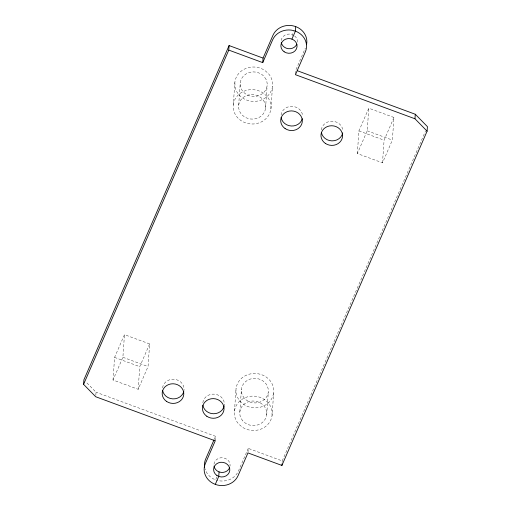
<?xml version="1.0" encoding="UTF-8"?>
<svg xmlns="http://www.w3.org/2000/svg" width="511" height="511" viewBox="0 0 511 511"><rect width="100%" height="100%" fill="white"/><g stroke="black" fill="none" stroke-linecap="round" stroke-linejoin="round"><path stroke-width="0.38" stroke-dasharray="2.56 1.92" d="M95.825 395.239L96.036 392.224L86.104 382.087M113.014 380.018L114.592 357.387L124.473 334.648L149.634 343.929L148.049 366.559L138.174 389.299L113.014 380.018L122.889 357.278L124.473 334.648M138.174 389.299L139.759 366.668L149.634 343.929M233.31 104.666A18.933 17.182 4 0 1 263.344 93.13L266.902 96.285A18.933 17.182 4 0 1 259.677 122.672A18.933 17.182 4 0 1 233.399 109.156L233.31 104.666L234.888 82.035A18.933 17.182 4 0 1 264.928 70.499L268.486 73.654A18.933 17.182 4 0 1 261.255 100.041A18.933 17.182 4 0 1 234.983 86.525L234.888 82.035M215.233 440.84L215.553 436.311L96.036 392.224M238.682 105.279L240.259 82.654M234.479 411.138L236.063 388.507M239.851 411.757L241.435 389.127M265.541 108.364L267.125 85.733M270.913 108.977L272.497 86.346M247.995 452.152L248.257 448.377L282.225 460.909L282.123 462.417M292.145 36.077L292.254 34.569L293.512 31.676M266.71 414.836L268.294 392.205M295.505 73.935L295.767 70.16L305.335 48.13M272.082 415.449L271.993 410.965A18.933 17.182 4 0 0 245.714 397.443A18.933 17.182 4 0 0 238.484 423.83L242.042 426.992A18.933 17.182 4 0 0 272.082 415.449L273.666 392.818L273.57 388.334A18.933 17.182 4 0 0 247.298 374.818A18.933 17.182 4 0 0 240.068 401.199L243.626 404.361A18.933 17.182 4 0 0 273.666 392.818M357.342 153.556L358.92 130.925L368.801 108.185L393.962 117.466L392.378 140.097L382.503 162.837L357.342 153.556L367.217 130.816L368.801 108.185M382.503 162.837L384.087 140.206L393.962 117.466M214.313 439.153L215.553 436.311M216.862 476.974L215.61 479.867A17.578 15.956 4 0 1 204.949 468.619M248.257 448.377L238.382 471.116A17.578 15.956 4 0 1 216.319 480.116M282.225 460.909L425.51 131.033M367.217 130.816L392.378 140.097M358.92 130.925L384.087 140.206M122.889 357.278L148.049 366.559M114.592 357.387L139.759 366.668M213.968 464.16A8.112 7.365 4 0 1 222.937 457.773A8.112 7.365 4 0 1 230.084 466.006M281.229 40.465A8.112 7.365 4 0 1 292.254 34.569M294.655 35.93A8.112 7.365 4 0 1 297.345 42.311M162.562 387.836A10.814 9.818 4 0 1 174.519 379.322A10.814 9.818 4 0 1 184.049 390.302M202.816 402.687A10.814 9.818 4 0 1 214.773 394.173A10.814 9.818 4 0 1 224.31 405.153M321.342 129.813A10.814 9.818 4 0 1 332.591 121.241A10.814 9.818 4 0 1 342.894 130.995M281.082 114.962A10.814 9.818 4 0 1 292.33 106.39A10.814 9.818 4 0 1 302.64 116.144M266.078 79.435L264.257 76.663A13.522 12.277 4 0 0 248.289 72.869A13.522 12.277 4 0 0 240.33 85.854L241.307 88.952A13.522 12.277 4 0 0 259.096 95.512A13.522 12.277 4 0 0 266.078 79.435M264.5 102.066L262.68 99.294A13.522 12.277 4 0 0 246.704 95.5A13.522 12.277 4 0 0 238.746 108.485L239.723 111.577A13.522 12.277 4 0 0 257.512 118.143A13.522 12.277 4 0 0 264.5 102.066M244.296 398.19L242.476 395.425A13.522 12.277 4 0 1 249.457 379.341A13.522 12.277 4 0 1 267.253 385.907L268.224 388.999A13.522 12.277 4 0 1 260.265 401.985A13.522 12.277 4 0 1 244.296 398.19M242.712 420.821L240.892 418.055A13.522 12.277 4 0 1 247.873 401.972A13.522 12.277 4 0 1 265.669 408.538L266.646 411.63A13.522 12.277 4 0 1 258.681 424.615A13.522 12.277 4 0 1 242.712 420.821"/><path stroke-width="0.77" d="M297.261 70.71L415.283 114.253L427.42 126.639L427.1 131.167L281.912 465.438L247.944 452.906L238.069 475.645A17.578 15.956 4 0 1 215.291 484.39A17.578 15.956 4 0 1 205.358 463.579L215.233 440.84L95.717 396.747L83.58 384.361L83.9 379.833L229.088 45.562L263.056 58.094L262.743 62.623L228.775 50.091L229.088 45.562M219.066 471.909L218.746 476.431L215.291 484.39M295.709 26.61L295.39 31.133L291.934 39.092M281.912 465.438L282.015 463.931M427.1 131.167L414.964 118.776L415.283 114.253M83.58 384.361L228.775 50.091M263.056 58.094L272.931 35.355A17.578 15.956 4 0 1 294.259 26.138A17.578 15.956 4 0 1 306.511 44.757M262.743 62.623L272.619 39.884A17.578 15.956 4 0 1 295.39 31.133A17.578 15.956 4 0 1 305.329 51.95L295.447 74.689L414.964 118.776M214.007 439.869L205.671 459.05A17.578 15.956 4 0 0 204.655 467.252M229.573 467.872A8.112 7.365 4 0 1 221.116 472.394A8.112 7.365 4 0 1 214.007 466.083M296.84 44.176A8.112 7.365 4 0 1 288.383 48.698A8.112 7.365 4 0 1 281.274 42.387M183.8 391.56A10.814 9.818 4 0 1 172.801 398.874A10.814 9.818 4 0 1 162.613 390.404M224.208 405.785A10.814 9.818 4 0 1 213.413 413.744A10.814 9.818 4 0 1 202.873 405.255M342.728 132.911A10.814 9.818 4 0 1 331.933 140.87A10.814 9.818 4 0 1 321.393 132.381M302.32 118.693A10.814 9.818 4 0 1 291.321 126.006A10.814 9.818 4 0 1 281.133 117.53M206.827 416.273A10.814 9.818 4 0 0 223.99 409.681A10.814 9.818 4 0 0 208.922 399.391A10.814 9.818 4 0 0 206.827 416.273M166.567 401.422A10.814 9.818 4 0 0 183.73 394.831A10.814 9.818 4 0 0 168.668 384.54A10.814 9.818 4 0 0 166.567 401.422M285.087 128.548A10.814 9.818 4 0 0 302.257 121.957A10.814 9.818 4 0 0 287.188 111.666A10.814 9.818 4 0 0 285.087 128.548M325.347 143.399A10.814 9.818 4 0 0 342.511 136.807A10.814 9.818 4 0 0 327.449 126.517A10.814 9.818 4 0 0 325.347 143.399M284.154 51.783A8.112 7.365 4 0 0 297.032 46.84A8.112 7.365 4 0 0 285.732 39.123A8.112 7.365 4 0 0 284.154 51.783M216.894 475.479A8.112 7.365 4 0 0 229.771 470.535A8.112 7.365 4 0 0 218.472 462.819A8.112 7.365 4 0 0 216.894 475.479"/></g></svg>
